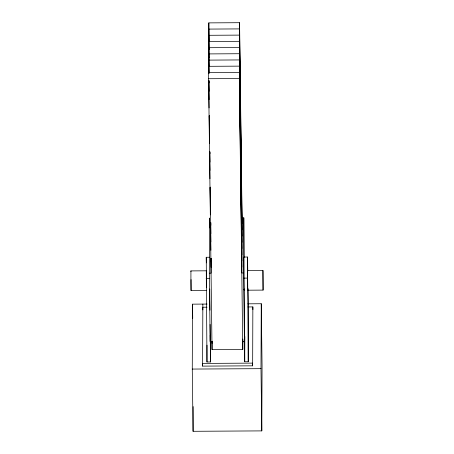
<?xml version="1.0" encoding="UTF-8"?>
<svg xmlns="http://www.w3.org/2000/svg" width="454" height="454" viewBox="0 0 454 454"><rect width="100%" height="100%" fill="white"/><g stroke="black" fill="none" stroke-linecap="round" stroke-linejoin="round"><path stroke-width="0.68" d="M247.89 303.817L261.26 303.737L262.066 365.969L261.799 430.891L193.075 431.3L192.269 369.068L192.536 304.152L207.075 304.061M193.075 431.3L193.177 406.602M247.918 306.949L252.855 306.915L252.657 365.822L202.597 366.123L202.853 304.089M210.56 340.892L210.474 361.969L206.962 361.991L206.241 257.27L209.754 257.248M206.962 361.991L207.03 345.131M242.828 339.03L242.782 349.37L212.041 349.552L208.59 78.729L208.834 22.882L239.576 22.7L242.073 218.374M211.944 341.522L210.191 341.533L209.317 273.183L209.561 218.028L209.691 227.891M210.191 341.533L210.219 335.166M211.138 258.349L211.076 273.172L209.317 273.183M212.041 349.552L212.08 341.283M242.782 349.37L239.326 78.548L239.576 22.7M243.571 272.979L243.815 217.824L242.056 217.835L241.812 272.99L243.571 272.979L244.439 341.329L242.686 341.34M248.094 288.659L248.457 308.351L248.236 361.747L244.723 361.764L244.002 257.043L247.515 257.021L247.776 271.083M244.439 341.329L244.468 334.961M244.723 361.764L244.831 336.471M248.236 361.747L247.515 257.021M261.799 430.891L260.988 368.659L261.26 303.737M206.457 270.811L190.924 270.907L190.918 281.855L191.06 290.537L206.593 290.441M191.06 290.537L191.066 279.585M244.212 289.504L244.195 290.134L244.144 289.385M247.725 289.482L247.708 290.112L247.589 270.522M247.407 270.567L262.94 270.476L263.076 290.106L247.543 290.197M263.076 290.106L262.962 270.516M244.212 288.943L244.173 289.499M208.613 72.526L239.354 72.339L241.84 267.128M208.59 78.729L239.326 78.548M206.15 278.347L209.663 278.325M243.917 278.12L247.43 278.098M207.024 307.193L202.796 307.216L202.83 309.917M192.269 369.068L260.988 368.659M190.924 270.907L190.969 271.651M206.337 271.475L206.292 270.732L206.349 287.671M206.241 257.27L206.343 262.894M252.855 306.915L252.889 309.617M252.657 365.822L252.623 363.126L202.563 363.421L202.597 366.123M243.815 217.824L244.32 257.282M242.033 223.691L239.547 28.903L208.806 29.09L209.073 49.628M242.005 229.9L239.519 35.111L208.783 35.293L209.067 57.959M241.976 236.103L239.491 41.314L208.755 41.501L209.067 66.29M241.948 242.311L239.462 47.522L208.727 47.704L209.05 73.202M241.92 248.514L239.434 53.725L208.698 53.913L208.942 73.032M241.891 254.717L239.411 59.934L208.67 60.115L208.84 73.571M241.868 260.925L239.383 66.136L208.641 66.318L208.732 73.406M242.765 339.671L242.811 343.167M208.834 22.882L209.073 41.314M209.039 80.823L209.067 82.951M209.493 116.241L209.521 118.369M209.947 151.659L209.969 153.781M210.395 187.076L210.435 189.908M210.849 222.488L210.883 225.326M208.931 80.659L209.067 91.282M209.385 116.071L209.521 126.694M209.844 152.198L209.969 162.112M210.298 187.61L210.435 198.239M210.747 223.028L210.883 233.651M208.823 80.489L209.067 99.613M209.277 115.901L209.521 135.025M209.737 152.028L209.969 170.443M210.191 187.445L210.435 206.57M210.639 222.857L210.883 241.982M211.093 258.275L211.127 261.107M208.715 80.318L209.067 107.944M209.169 115.73L209.521 143.356M209.629 151.857L209.969 178.774M210.077 187.275L210.429 214.895M210.531 222.687L210.883 250.313M210.991 258.814L211.099 267.315M212.046 341.255L212.069 343.349M192.536 304.152L192.717 318.294M209.765 288.96L209.975 310.224M210.111 324.4L210.474 361.969"/></g></svg>
